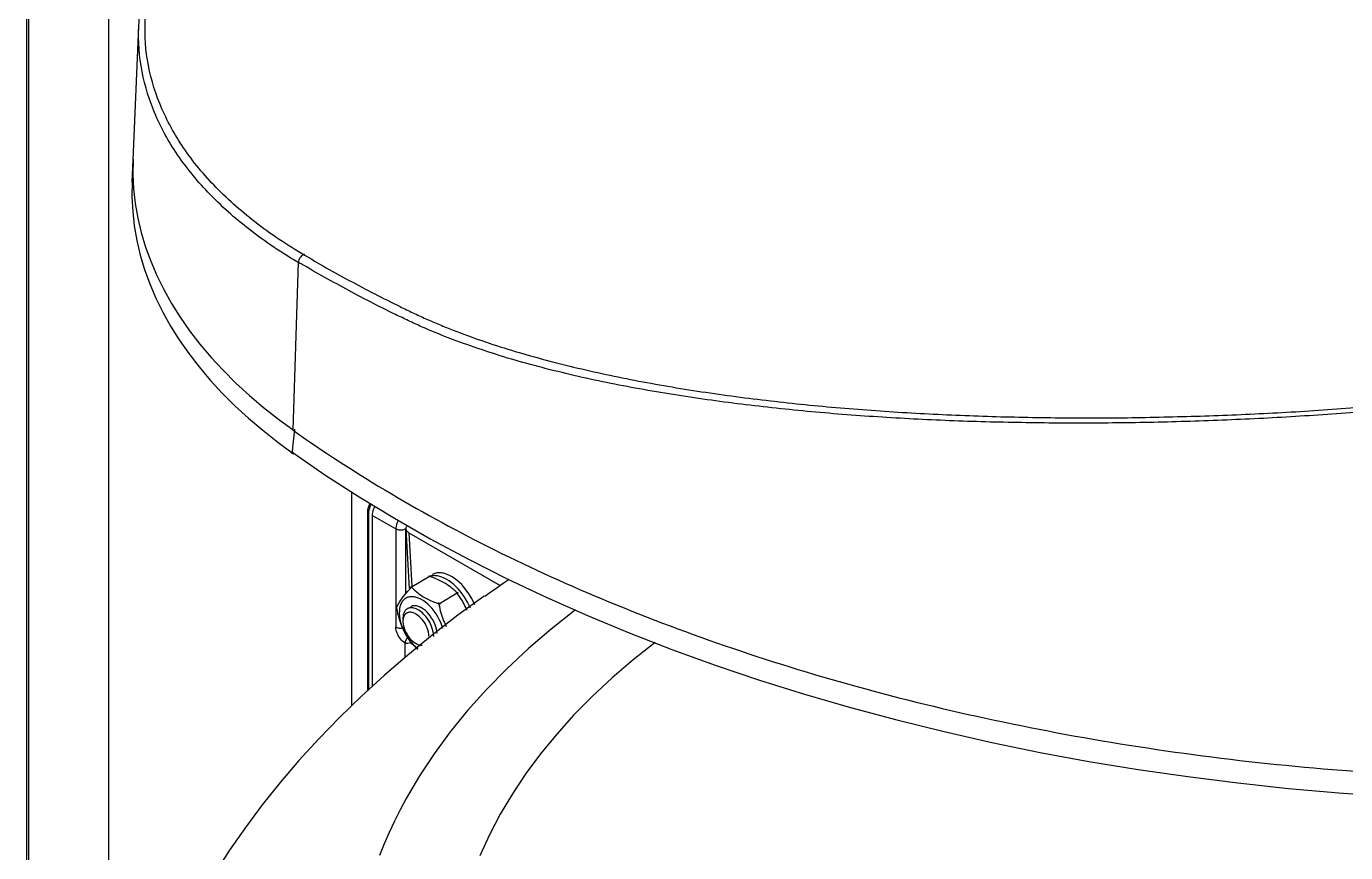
# Model space of a CAD drawing. Extents: x 0 to 170, y 4 to 247.
# Drawn here: x 124.92 to 147.33, y 138.97 to 153.01 of the extents above; entities that cross this region are included whole.
import ezdxf

# ---------------------------------------------------------------- set-up
doc = ezdxf.new("R2010")
doc.units = 0
doc.layers.add('LIVELLO_1', color=160, linetype='Continuous')

# ---------------------------------------------------------------- blocks, each defined once
blk = doc.blocks.new('AI9-BLK1')
at = {"layer": 'LIVELLO_1', "color": 7}
for p, q in [((40.011, 38.393), (40.011, -86.515)), ((40.049, 38.139), (40.049, -86.769)), ((41.405, 35.22), (41.405, -89.687)), ((41.824, 25.326), (41.921, 27.593)), ((41.807, 24.946), (41.824, 25.326)), ((44.562, 20.748), (44.521, 20.333)), ((45.535, 19.681), (45.535, 16.055)), ((45.826, 16.328), (45.826, 19.322)), ((45.888, 19.285), (46.286, 19.055)), ((45.888, 16.386), (45.888, 19.285)), ((46.286, 19.055), (46.286, 17.388)), ((46.449, 19.057), (46.449, 17.967)), ((46.457, 19.058), (46.511, 18.041)), ((46.508, 18.988), (46.556, 18.083)), ((46.508, 18.988), (48.055, 18.096)), ((46.866, 18.254), (46.536, 18.052)), ((47.011, 17.777), (47.343, 17.978)), ((46.446, 16.876), (46.446, 17.113))]:
    blk.add_line(p, q, dxfattribs=at)
for points in [[(41.823, 25.33), (41.82, 25.082), (41.832, 24.834), (41.86, 24.585), (41.902, 24.336), (41.96, 24.09), (42.034, 23.845), (42.122, 23.602), (42.226, 23.361), (42.343, 23.121), (42.475, 22.884), (42.622, 22.652), (42.783, 22.42), (42.959, 22.192), (43.148, 21.969), (43.351, 21.751), (43.568, 21.534), (43.798, 21.324), (44.04, 21.116), (44.294, 20.917), (44.562, 20.721)], [(41.807, 24.95), (41.803, 24.7), (41.816, 24.451), (41.843, 24.204), (41.887, 23.955), (41.943, 23.709), (42.018, 23.463), (42.107, 23.219), (42.209, 22.976), (42.327, 22.738), (42.459, 22.501), (42.607, 22.266), (42.769, 22.036), (42.943, 21.809), (43.134, 21.585), (43.337, 21.363), (43.553, 21.149), (43.783, 20.938), (44.027, 20.732), (44.282, 20.53), (44.548, 20.333)], [(44.736, 23.729), (44.728, 23.724), (44.718, 23.72), (44.71, 23.714), (44.701, 23.709), (44.692, 23.701), (44.685, 23.694), (44.67, 23.679), (44.657, 23.66), (44.646, 23.641), (44.637, 23.623), (44.634, 23.611), (44.63, 23.601), (44.628, 23.592), (44.627, 23.584), (44.627, 23.572), (44.627, 23.564)], [(44.521, 20.363), (45.08, 19.976), (45.661, 19.6), (46.261, 19.235), (46.881, 18.881), (47.521, 18.539), (48.176, 18.208), (48.852, 17.889), (49.543, 17.582), (50.249, 17.289), (50.973, 17.006), (51.711, 16.741), (52.462, 16.487), (53.227, 16.246), (54.006, 16.02), (54.795, 15.809), (55.595, 15.611), (56.406, 15.427), (57.227, 15.258), (58.055, 15.105), (58.892, 14.968), (59.736, 14.846), (60.587, 14.738), (61.443, 14.644), (62.303, 14.569), (63.166, 14.508)], [(46.286, 19.055), (46.293, 19.051), (46.3, 19.049), (46.317, 19.044), (46.332, 19.039), (46.35, 19.038), (46.369, 19.037), (46.385, 19.038), (46.404, 19.041), (46.42, 19.045), (46.428, 19.047), (46.434, 19.049), (46.442, 19.054), (46.449, 19.057)], [(47.552, 17.706), (47.502, 17.81), (47.444, 17.906), (47.379, 17.997), (47.343, 18.037), (47.304, 18.076), (47.268, 18.112), (47.227, 18.144), (47.189, 18.174), (47.149, 18.198), (47.108, 18.218), (47.069, 18.236), (47.031, 18.249), (46.992, 18.258), (46.973, 18.26), (46.956, 18.26), (46.938, 18.262), (46.92, 18.26), (46.903, 18.259), (46.886, 18.256), (46.87, 18.254), (46.854, 18.248)], [(47.628, 17.764), (47.577, 17.87), (47.515, 17.971), (47.442, 18.066), (47.405, 18.108), (47.365, 18.146), (47.325, 18.181), (47.283, 18.212), (47.24, 18.241), (47.198, 18.264), (47.158, 18.282), (47.117, 18.296), (47.097, 18.302), (47.077, 18.305), (47.056, 18.307), (47.039, 18.309), (47.018, 18.309), (47, 18.309), (46.982, 18.307), (46.966, 18.303), (46.949, 18.299), (46.931, 18.293), (46.917, 18.285), (46.9, 18.278)], [(48.212, 18.197), (48.106, 18.126), (48.004, 18.053), (47.899, 17.98), (47.797, 17.907)], [(47.784, 17.915), (47.338, 17.588), (46.905, 17.252), (46.488, 16.911), (46.085, 16.564), (45.7, 16.212), (45.33, 15.853), (44.977, 15.489), (44.64, 15.12), (44.32, 14.745), (44.017, 14.368), (43.732, 13.982), (43.462, 13.596), (43.212, 13.205), (42.978, 12.81), (42.761, 12.411), (42.566, 12.01), (42.385, 11.605), (42.224, 11.198), (42.082, 10.789), (41.958, 10.378)], [(47.082, 17.361), (47.067, 17.414), (47.047, 17.463), (47.024, 17.514), (46.996, 17.564), (46.969, 17.611), (46.937, 17.656), (46.902, 17.7), (46.866, 17.739), (46.828, 17.775), (46.79, 17.808), (46.751, 17.836), (46.71, 17.859), (46.671, 17.878), (46.651, 17.886), (46.632, 17.892), (46.613, 17.896), (46.594, 17.899), (46.575, 17.902), (46.558, 17.903), (46.539, 17.902), (46.523, 17.9), (46.507, 17.897), (46.49, 17.893), (46.475, 17.887), (46.461, 17.88), (46.446, 17.873), (46.433, 17.863), (46.421, 17.851), (46.41, 17.839), (46.398, 17.826), (46.389, 17.814), (46.379, 17.797), (46.372, 17.781), (46.364, 17.763), (46.359, 17.746), (46.353, 17.726), (46.35, 17.706), (46.346, 17.663), (46.344, 17.618), (46.349, 17.571), (46.356, 17.521), (46.367, 17.472), (46.382, 17.419), (46.403, 17.37), (46.424, 17.32), (46.45, 17.269), (46.479, 17.222), (46.511, 17.175), (46.544, 17.131), (46.581, 17.093), (46.617, 17.056), (46.657, 17.023)], [(46.928, 17.229), (46.927, 17.255), (46.924, 17.28), (46.92, 17.307), (46.905, 17.361), (46.886, 17.415), (46.86, 17.469), (46.83, 17.52), (46.795, 17.567), (46.756, 17.608), (46.738, 17.629), (46.716, 17.646), (46.696, 17.66), (46.674, 17.675), (46.653, 17.688), (46.633, 17.698), (46.612, 17.704), (46.591, 17.71), (46.572, 17.714), (46.564, 17.714), (46.554, 17.716), (46.544, 17.714), (46.535, 17.714), (46.526, 17.713), (46.515, 17.712), (46.508, 17.709), (46.5, 17.707), (46.493, 17.703), (46.485, 17.7), (46.478, 17.694), (46.471, 17.69), (46.465, 17.686), (46.457, 17.678), (46.452, 17.672), (46.446, 17.665), (46.44, 17.658), (46.434, 17.651), (46.43, 17.642), (46.425, 17.633), (46.418, 17.614), (46.412, 17.594), (46.41, 17.574), (46.407, 17.55), (46.405, 17.526), (46.407, 17.502)], [(46.985, 17.276), (46.982, 17.311), (46.975, 17.35), (46.964, 17.39), (46.951, 17.428), (46.935, 17.466), (46.917, 17.504), (46.893, 17.541), (46.87, 17.577), (46.844, 17.608), (46.816, 17.639), (46.787, 17.666), (46.756, 17.69), (46.728, 17.71), (46.697, 17.726), (46.683, 17.733), (46.668, 17.737), (46.652, 17.743), (46.637, 17.747), (46.623, 17.749), (46.61, 17.749), (46.596, 17.749), (46.584, 17.749), (46.571, 17.746), (46.558, 17.74), (46.546, 17.736), (46.536, 17.73)], [(49.336, 17.682), (48.926, 17.354), (48.536, 17.021), (48.17, 16.677), (47.826, 16.327), (47.505, 15.969), (47.208, 15.605), (46.934, 15.234), (46.686, 14.858), (46.461, 14.477), (46.357, 14.284), (46.26, 14.091), (46.17, 13.897), (46.087, 13.702), (46.009, 13.505)], [(46.845, 17.233), (46.844, 17.268), (46.838, 17.302), (46.83, 17.339), (46.816, 17.374), (46.801, 17.411), (46.781, 17.448), (46.759, 17.48), (46.737, 17.513), (46.71, 17.541), (46.683, 17.568), (46.655, 17.591), (46.626, 17.608), (46.613, 17.617), (46.597, 17.623), (46.584, 17.629), (46.569, 17.633), (46.555, 17.636), (46.542, 17.638), (46.529, 17.639), (46.517, 17.639), (46.504, 17.636), (46.498, 17.635), (46.493, 17.633), (46.486, 17.632), (46.481, 17.629), (46.476, 17.628), (46.471, 17.625), (46.466, 17.622), (46.461, 17.618), (46.456, 17.614), (46.452, 17.611), (46.447, 17.607), (46.44, 17.598), (46.433, 17.588), (46.425, 17.577), (46.42, 17.566), (46.415, 17.551), (46.412, 17.538), (46.41, 17.524), (46.407, 17.509), (46.405, 17.493), (46.405, 17.477), (46.408, 17.443), (46.415, 17.408), (46.425, 17.371), (46.439, 17.334), (46.454, 17.297), (46.475, 17.264), (46.497, 17.231), (46.52, 17.199), (46.547, 17.17), (46.575, 17.146), (46.602, 17.123), (46.617, 17.113), (46.632, 17.106), (46.645, 17.099), (46.659, 17.092), (46.674, 17.087), (46.687, 17.084), (46.702, 17.082), (46.715, 17.08), (46.724, 17.08), (46.735, 17.08)], [(46.286, 17.388), (46.296, 17.384), (46.304, 17.38), (46.317, 17.377), (46.328, 17.374), (46.34, 17.371), (46.351, 17.37), (46.361, 17.37), (46.375, 17.37), (46.386, 17.37), (46.398, 17.372)], [(46.482, 17.211), (46.473, 17.199), (46.468, 17.187), (46.461, 17.174), (46.454, 17.163), (46.45, 17.15), (46.446, 17.138), (46.444, 17.126), (46.443, 17.114)], [(50.692, 17.124), (50.318, 16.828), (49.961, 16.524), (49.626, 16.212), (49.311, 15.894), (49.017, 15.569), (48.744, 15.236), (48.493, 14.9), (48.265, 14.556), (48.058, 14.209), (47.875, 13.858), (47.714, 13.502)]]:
    blk.add_lwpolyline(points, dxfattribs=at)
for points, knots in [([(44.655, 23.564), (44.358, 23.738), (44.072, 23.93), (43.802, 24.14), (43.55, 24.334), (43.314, 24.546), (43.095, 24.775), (42.895, 24.985), (42.71, 25.213), (42.549, 25.457), (42.399, 25.683), (42.269, 25.923), (42.168, 26.176), (42.072, 26.417), (42, 26.667), (41.96, 26.922), (41.919, 27.175), (41.907, 27.433), (41.926, 27.687), (41.943, 27.948), (41.993, 28.206), (42.067, 28.457)], [0, 0, 0, 0, 1, 1, 1, 2, 2, 2, 3, 3, 3, 4, 4, 4, 5, 5, 5, 6, 6, 6, 7, 7, 7, 7]), ([(44.736, 23.701), (44.444, 23.875), (44.161, 24.063), (43.892, 24.272), (43.645, 24.465), (43.41, 24.672), (43.193, 24.899), (42.994, 25.107), (42.811, 25.333), (42.651, 25.573), (42.503, 25.798), (42.375, 26.035), (42.275, 26.285), (42.178, 26.523), (42.108, 26.77), (42.067, 27.024), (42.026, 27.272), (42.016, 27.528), (42.034, 27.779), (42.051, 28.039), (42.099, 28.294), (42.173, 28.541)], [0, 0, 0, 0, 1, 1, 1, 2, 2, 2, 3, 3, 3, 4, 4, 4, 5, 5, 5, 6, 6, 6, 7, 7, 7, 7]), ([(76.293, 24.295), (75.991, 24.119), (75.679, 23.958), (75.364, 23.809), (75.029, 23.653), (74.691, 23.509), (74.348, 23.375), (73.993, 23.235), (73.636, 23.107), (73.276, 22.986), (72.907, 22.862), (72.534, 22.747), (72.159, 22.637), (71.777, 22.53), (71.393, 22.426), (71.007, 22.329), (70.812, 22.283), (70.618, 22.236), (70.421, 22.191), (70.226, 22.144), (70.027, 22.101), (69.83, 22.057), (69.434, 21.97), (69.034, 21.891), (68.634, 21.816), (68.232, 21.741), (67.828, 21.67), (67.423, 21.605), (67.219, 21.572), (67.017, 21.541), (66.814, 21.51), (66.609, 21.478), (66.406, 21.45), (66.201, 21.422), (65.996, 21.393), (65.792, 21.366), (65.586, 21.341), (65.382, 21.315), (65.175, 21.29), (64.97, 21.266), (64.558, 21.217), (64.147, 21.173), (63.734, 21.135), (63.322, 21.094), (62.907, 21.058), (62.493, 21.029), (62.08, 20.996), (61.665, 20.97), (61.251, 20.946), (60.838, 20.924), (60.423, 20.905), (60.008, 20.891), (59.595, 20.875), (59.183, 20.865), (58.768, 20.858), (58.356, 20.853), (57.943, 20.851), (57.53, 20.853), (57.121, 20.856), (56.71, 20.863), (56.3, 20.873), (55.893, 20.884), (55.485, 20.902), (55.078, 20.922), (54.674, 20.944), (54.271, 20.97), (53.868, 21), (53.469, 21.033), (53.069, 21.07), (52.673, 21.114), (52.28, 21.156), (51.888, 21.206), (51.497, 21.26), (51.115, 21.315), (50.733, 21.378), (50.352, 21.447), (49.981, 21.515), (49.61, 21.592), (49.242, 21.678), (49.063, 21.721), (48.884, 21.765), (48.705, 21.813), (48.531, 21.86), (48.356, 21.907), (48.183, 21.959), (48.014, 22.01), (47.845, 22.066), (47.677, 22.122), (47.513, 22.178), (47.351, 22.236), (47.19, 22.298), (47.032, 22.358), (46.878, 22.422), (46.723, 22.49), (46.649, 22.522), (46.575, 22.558), (46.501, 22.593), (46.428, 22.627), (46.354, 22.662), (46.282, 22.697), (46.139, 22.768), (45.995, 22.84), (45.853, 22.913), (45.712, 22.984), (45.572, 23.057), (45.434, 23.134), (45.162, 23.28), (44.893, 23.431), (44.627, 23.589), (44.627, 23.589), (44.534, 20.738), (44.534, 20.738), (45.041, 20.377), (45.563, 20.038), (46.097, 19.718), (46.668, 19.377), (47.252, 19.057), (47.845, 18.757), (48.477, 18.439), (49.12, 18.144), (49.773, 17.872), (50.462, 17.582), (51.158, 17.319), (51.862, 17.075), (52.6, 16.821), (53.345, 16.589), (54.096, 16.382), (54.875, 16.167), (55.659, 15.975), (56.45, 15.808), (57.26, 15.633), (58.075, 15.483), (58.895, 15.357), (59.727, 15.227), (60.564, 15.121), (61.402, 15.039), (63.086, 14.873), (64.779, 14.796), (66.471, 14.81), (68.118, 14.823), (69.766, 14.921), (71.404, 15.105), (72.942, 15.278), (74.472, 15.53), (75.984, 15.862), (76.501, 15.976), (77.017, 16.114), (77.523, 16.274), (78.008, 16.43), (78.486, 16.608), (78.954, 16.811), (79.391, 17.002), (79.82, 17.216), (80.233, 17.455)], [0, 0, 0, 0, 1, 1, 1, 2, 2, 2, 3, 3, 3, 4, 4, 4, 5, 5, 5, 6, 6, 6, 7, 7, 7, 8, 8, 8, 9, 9, 9, 10, 10, 10, 11, 11, 11, 12, 12, 12, 13, 13, 13, 14, 14, 14, 15, 15, 15, 16, 16, 16, 17, 17, 17, 18, 18, 18, 19, 19, 19, 20, 20, 20, 21, 21, 21, 22, 22, 22, 23, 23, 23, 24, 24, 24, 25, 25, 25, 26, 26, 26, 27, 27, 27, 28, 28, 28, 29, 29, 29, 30, 30, 30, 31, 31, 31, 32, 32, 32, 33, 33, 33, 34, 34, 34, 35, 35, 35, 36, 36, 36, 37, 37, 37, 38, 38, 38, 39, 39, 39, 40, 40, 40, 41, 41, 41, 42, 42, 42, 43, 43, 43, 44, 44, 44, 45, 45, 45, 46, 46, 46, 47, 47, 47, 48, 48, 48, 49, 49, 49, 50, 50, 50, 51, 51, 51, 51]), ([(44.708, 23.723), (44.84, 23.645), (44.972, 23.568), (45.105, 23.493), (45.241, 23.416), (45.375, 23.341), (45.513, 23.267), (45.65, 23.194), (45.789, 23.118), (45.929, 23.047), (46.071, 22.975), (46.215, 22.904), (46.357, 22.833), (46.43, 22.798), (46.503, 22.761), (46.574, 22.727), (46.648, 22.693), (46.722, 22.659), (46.797, 22.625), (46.873, 22.592), (46.949, 22.559), (47.025, 22.528), (47.104, 22.494), (47.182, 22.461), (47.261, 22.433), (47.42, 22.371), (47.582, 22.31), (47.746, 22.254), (47.913, 22.196), (48.08, 22.142), (48.249, 22.09), (48.423, 22.04), (48.596, 21.989), (48.77, 21.942), (48.948, 21.893), (49.126, 21.847), (49.305, 21.805), (49.671, 21.717), (50.039, 21.639), (50.409, 21.568), (50.598, 21.532), (50.787, 21.5), (50.976, 21.467), (51.167, 21.433), (51.359, 21.404), (51.55, 21.376), (51.939, 21.318), (52.329, 21.267), (52.719, 21.223), (53.115, 21.177), (53.513, 21.139), (53.909, 21.105), (54.31, 21.073), (54.712, 21.044), (55.114, 21.023), (55.317, 21.012), (55.519, 21), (55.72, 20.992), (55.924, 20.982), (56.127, 20.976), (56.331, 20.969), (56.534, 20.962), (56.739, 20.958), (56.942, 20.954), (57.147, 20.948), (57.352, 20.946), (57.557, 20.944), (57.967, 20.941), (58.376, 20.941), (58.787, 20.946), (59.198, 20.954), (59.609, 20.962), (60.023, 20.976), (60.228, 20.982), (60.435, 20.99), (60.64, 20.999), (60.846, 21.007), (61.054, 21.02), (61.258, 21.03), (61.671, 21.051), (62.084, 21.08), (62.496, 21.11), (62.701, 21.124), (62.907, 21.141), (63.114, 21.158), (63.319, 21.173), (63.525, 21.193), (63.73, 21.213), (64.141, 21.251), (64.552, 21.295), (64.962, 21.342), (65.165, 21.366), (65.37, 21.392), (65.575, 21.417), (65.778, 21.443), (65.983, 21.469), (66.186, 21.497), (66.39, 21.525), (66.593, 21.554), (66.796, 21.585), (66.998, 21.615), (67.201, 21.647), (67.402, 21.68), (67.806, 21.745), (68.207, 21.814), (68.609, 21.89), (68.809, 21.928), (69.008, 21.965), (69.207, 22.006), (69.405, 22.046), (69.602, 22.086), (69.8, 22.13), (70.192, 22.215), (70.583, 22.305), (70.97, 22.403), (71.164, 22.449), (71.357, 22.498), (71.548, 22.551), (71.738, 22.602), (71.928, 22.654), (72.118, 22.708), (72.49, 22.815), (72.862, 22.931), (73.231, 23.053), (73.59, 23.174), (73.946, 23.301), (74.299, 23.442), (74.639, 23.575), (74.976, 23.719), (75.306, 23.876), (75.621, 24.024), (75.93, 24.184), (76.232, 24.358)], [0, 0, 0, 0, 1, 1, 1, 2, 2, 2, 3, 3, 3, 4, 4, 4, 5, 5, 5, 6, 6, 6, 7, 7, 7, 8, 8, 8, 9, 9, 9, 10, 10, 10, 11, 11, 11, 12, 12, 12, 13, 13, 13, 14, 14, 14, 15, 15, 15, 16, 16, 16, 17, 17, 17, 18, 18, 18, 19, 19, 19, 20, 20, 20, 21, 21, 21, 22, 22, 22, 23, 23, 23, 24, 24, 24, 25, 25, 25, 26, 26, 26, 27, 27, 27, 28, 28, 28, 29, 29, 29, 30, 30, 30, 31, 31, 31, 32, 32, 32, 33, 33, 33, 34, 34, 34, 35, 35, 35, 36, 36, 36, 37, 37, 37, 38, 38, 38, 39, 39, 39, 40, 40, 40, 41, 41, 41, 42, 42, 42, 43, 43, 43, 44, 44, 44, 44]), ([(45.809, 16.314), (45.809, 16.314), (45.809, 19.345), (45.809, 19.345), (45.809, 19.393), (45.826, 19.442), (45.851, 19.483)], [0, 0, 0, 0, 1, 1, 1, 2, 2, 2, 2]), ([(45.826, 19.322), (45.826, 19.337), (45.827, 19.353), (45.83, 19.37), (45.834, 19.387), (45.839, 19.404), (45.846, 19.421), (45.851, 19.44), (45.86, 19.455), (45.87, 19.471)], [0, 0, 0, 0, 1, 1, 1, 2, 2, 2, 3, 3, 3, 3]), ([(45.888, 19.285), (45.888, 19.301), (45.891, 19.317), (45.894, 19.333), (45.897, 19.35), (45.901, 19.367), (45.907, 19.384), (45.914, 19.403), (45.921, 19.418), (45.93, 19.434)], [0, 0, 0, 0, 1, 1, 1, 2, 2, 2, 3, 3, 3, 3]), ([(46.327, 19.2), (46.318, 19.183), (46.311, 19.167), (46.304, 19.15), (46.299, 19.134), (46.295, 19.118), (46.292, 19.102), (46.289, 19.086), (46.286, 19.071), (46.286, 19.055)], [0, 0, 0, 0, 1, 1, 1, 2, 2, 2, 3, 3, 3, 3]), ([(46.481, 19.11), (46.475, 19.105), (46.471, 19.099), (46.466, 19.093), (46.464, 19.088), (46.462, 19.082), (46.458, 19.076), (46.457, 19.068), (46.457, 19.062), (46.457, 19.055), (46.457, 19.049), (46.458, 19.044), (46.462, 19.038), (46.465, 19.031), (46.468, 19.025), (46.472, 19.021), (46.476, 19.014), (46.482, 19.008), (46.488, 19.003), (46.495, 18.998), (46.501, 18.993), (46.508, 18.988)], [0, 0, 0, 0, 1, 1, 1, 2, 2, 2, 3, 3, 3, 4, 4, 4, 5, 5, 5, 6, 6, 6, 7, 7, 7, 7]), ([(47.343, 17.951), (47.3, 17.997), (47.257, 18.037), (47.208, 18.072), (47.156, 18.112), (47.098, 18.146), (47.04, 18.174), (46.975, 18.205), (46.906, 18.231), (46.838, 18.254)], [0, 0, 0, 0, 1, 1, 1, 2, 2, 2, 3, 3, 3, 3]), ([(46.298, 17.713), (46.312, 17.749), (46.329, 17.781), (46.35, 17.814), (46.376, 17.856), (46.408, 17.897), (46.44, 17.937), (46.478, 17.987), (46.522, 18.032), (46.564, 18.079)], [0, 0, 0, 0, 1, 1, 1, 2, 2, 2, 3, 3, 3, 3]), ([(46.536, 18.079), (46.576, 18.035), (46.622, 17.995), (46.668, 17.958), (46.72, 17.919), (46.779, 17.885), (46.838, 17.856), (46.903, 17.825), (46.97, 17.798), (47.039, 17.777)], [0, 0, 0, 0, 1, 1, 1, 2, 2, 2, 3, 3, 3, 3]), ([(47.498, 17.666), (47.481, 17.704), (47.464, 17.74), (47.445, 17.777), (47.425, 17.814), (47.405, 17.848), (47.383, 17.88), (47.361, 17.915), (47.338, 17.947), (47.313, 17.978)], [0, 0, 0, 0, 1, 1, 1, 2, 2, 2, 3, 3, 3, 3]), ([(46.564, 17.1), (46.544, 17.126), (46.525, 17.153), (46.508, 17.179), (46.49, 17.208), (46.472, 17.235), (46.456, 17.263), (46.44, 17.293), (46.424, 17.323), (46.41, 17.353), (46.396, 17.384), (46.383, 17.414), (46.372, 17.445), (46.36, 17.476), (46.349, 17.509), (46.341, 17.541), (46.331, 17.575), (46.322, 17.607), (46.317, 17.641), (46.31, 17.673), (46.303, 17.707), (46.298, 17.74)], [0, 0, 0, 0, 1, 1, 1, 2, 2, 2, 3, 3, 3, 4, 4, 4, 5, 5, 5, 6, 6, 6, 7, 7, 7, 7]), ([(47.011, 17.805), (47.02, 17.757), (47.028, 17.712), (47.04, 17.665), (47.053, 17.618), (47.068, 17.574), (47.085, 17.528), (47.101, 17.483), (47.12, 17.441), (47.142, 17.398)], [0, 0, 0, 0, 1, 1, 1, 2, 2, 2, 3, 3, 3, 3]), ([(46.443, 17.114), (46.412, 17.134), (46.385, 17.16), (46.363, 17.187), (46.34, 17.218), (46.321, 17.25), (46.308, 17.286), (46.295, 17.32), (46.286, 17.354), (46.286, 17.388)], [0, 0, 0, 0, 1, 1, 1, 2, 2, 2, 3, 3, 3, 3])]:
    blk.add_open_spline(points, degree=3, knots=knots, dxfattribs=at)
for points in [[(46.446, 17.112), (46.476, 17.113), (46.507, 17.117), (46.536, 17.127)], [(46.536, 17.127), (46.575, 17.087), (46.616, 17.047), (46.659, 17.012)]]:
    blk.add_open_spline(points, degree=3, dxfattribs=at)

msp = doc.modelspace()

# ---------------------------------------------------------------- block references
at = {"layer": 'LIVELLO_1', "color": 7}
msp.add_blockref('AI9-BLK1', (84.912991, 125.41517), dxfattribs=at)

doc.saveas('drawing.dxf')
